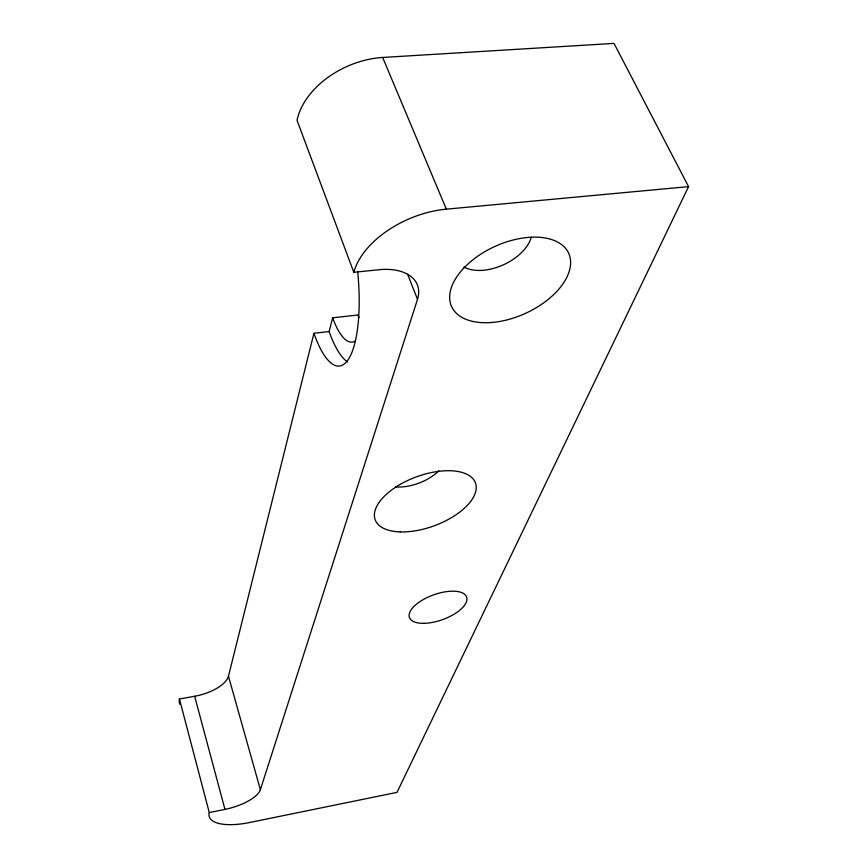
<?xml version="1.0" encoding="UTF-8"?>
<svg xmlns="http://www.w3.org/2000/svg" width="868" height="868" viewBox="0 0 868 868"><rect width="100%" height="100%" fill="white"/><g stroke="black" fill="none" stroke-linecap="round" stroke-linejoin="round"><path stroke-width="1.3" d="M228.468 676.215A31.932 13.79 -15.7 0 1 194.649 696.266L179.437 698.99L209.264 812.556L224.964 809.399A33.158 12.304 -16.2 0 0 260.378 789.706L228.468 676.215L313.934 333.279L329.102 331.565A92.29 28.655 84.2 0 0 347.645 362.021M329.102 331.565L332.683 317.807L358.017 314.997A69.386 22.535 84.3 0 0 359.005 317.59M260.378 789.706L417.497 299.319L407.624 274.266M417.497 299.319A52.113 30.944 -21.1 0 0 378.98 269.731L353.819 272.302L297.051 120.381A75.115 51.255 -24.2 0 1 382.669 57.462L614.012 43.4L688.563 186.62L397.001 792.375L249.908 822.463A48.597 17.707 -16.6 0 1 209.264 812.556M353.819 272.302A79.726 47.816 -23.1 0 1 446.347 209.166L688.563 186.62M382.669 57.462L446.347 209.166M194.649 696.266L224.964 809.399M357.638 271.337A92.572 27.917 84.1 0 1 347.894 360.057A92.572 27.917 84.1 0 1 313.934 333.279M354.914 341.222A69.744 21.635 84.2 0 1 332.683 317.807M531.259 237.279A40.557 24.033 -24.9 0 1 502.811 265.076A40.557 24.033 -24.9 0 1 463.946 266.997M438.828 470.727A33.754 17.1 -20.3 0 1 395.689 486.926M179.85 704.284A46.839 19.877 -16.1 0 1 179.437 698.99M491.982 322.462A64.319 36.792 -24.5 0 0 569.169 254.454A64.319 36.792 -24.5 0 0 469.252 262.841A64.319 36.792 -24.5 0 0 491.982 322.462M400.224 531.91A53.415 26.04 -20.2 0 0 476.239 487.23A53.415 26.04 -20.2 0 0 399.497 484.8A53.415 26.04 -20.2 0 0 400.224 531.91M423.899 623.332A30.358 13.172 -19.7 0 0 466.962 598.877A30.358 13.172 -19.7 0 0 423.237 599.582A30.358 13.172 -19.7 0 0 423.899 623.332"/></g></svg>
